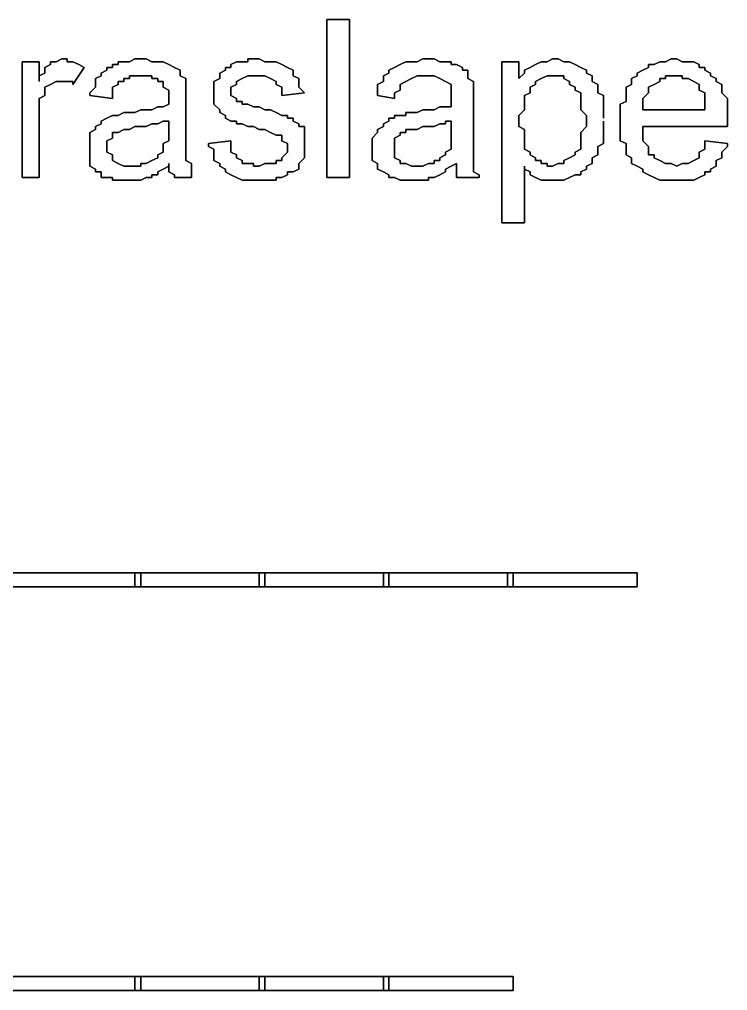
# Model space of a CAD drawing. Header units: metres. Extents: x 2.9 to 42.8, y 1.7 to 28.7.
# Drawn here: x 38.465 to 38.908, y 25.853 to 26.46 of the extents above; entities that cross this region are included whole.
import ezdxf

# ---------------------------------------------------------------- set-up
doc = ezdxf.new("R2010")
doc.units = ezdxf.units.M
doc.layers.add('GRIS', color=8, linetype='Continuous')

msp = doc.modelspace()

# ---------------------------------------------------------------- linework, layer by layer
at = {"layer": 'GRIS', "lineweight": -3}
for points in [[(38.6715, 26.4601), (38.6574, 26.4601), (38.6715, 26.4601)], [(38.6574, 26.4601), (38.6574, 26.3613), (38.6574, 26.4601)], [(38.6715, 26.3613), (38.6715, 26.4601), (38.6715, 26.3613)], [(38.4775, 26.4336), (38.4669, 26.4336), (38.4775, 26.4336)], [(38.4669, 26.4336), (38.4669, 26.3613), (38.4669, 26.4336)], [(38.4775, 26.4213), (38.4775, 26.4336), (38.4775, 26.4213)], [(38.4881, 26.4336), (38.4845, 26.4336), (38.4881, 26.4336)], [(38.4845, 26.4336), (38.4845, 26.4319), (38.4845, 26.4336)], [(38.4916, 26.4354), (38.4881, 26.4336), (38.4916, 26.4354)], [(38.4951, 26.4354), (38.4916, 26.4354), (38.4951, 26.4354)], [(38.4951, 26.4336), (38.4951, 26.4354), (38.4951, 26.4336)], [(38.4986, 26.4336), (38.4951, 26.4336), (38.4986, 26.4336)], [(38.5022, 26.4319), (38.4986, 26.4336), (38.5022, 26.4319)], [(38.5304, 26.4336), (38.5269, 26.4336), (38.5304, 26.4336)], [(38.5269, 26.4336), (38.5269, 26.4319), (38.5269, 26.4336)], [(38.5339, 26.4336), (38.5304, 26.4336), (38.5339, 26.4336)], [(38.5374, 26.4354), (38.5339, 26.4336), (38.5374, 26.4354)], [(38.541, 26.4354), (38.5374, 26.4354), (38.541, 26.4354)], [(38.5445, 26.4354), (38.541, 26.4354), (38.5445, 26.4354)], [(38.548, 26.4336), (38.5445, 26.4354), (38.548, 26.4336)], [(38.5516, 26.4336), (38.548, 26.4336), (38.5516, 26.4336)], [(38.5551, 26.4336), (38.5516, 26.4336), (38.5551, 26.4336)], [(38.5586, 26.4319), (38.5551, 26.4336), (38.5586, 26.4319)], [(38.6009, 26.4336), (38.5974, 26.4319), (38.6009, 26.4336)], [(38.6045, 26.4336), (38.6009, 26.4336), (38.6045, 26.4336)], [(38.608, 26.4336), (38.6045, 26.4336), (38.608, 26.4336)], [(38.6115, 26.4354), (38.608, 26.4354), (38.6115, 26.4354)], [(38.608, 26.4354), (38.608, 26.4336), (38.608, 26.4354)], [(38.6151, 26.4354), (38.6115, 26.4354), (38.6151, 26.4354)], [(38.6186, 26.4336), (38.6151, 26.4354), (38.6186, 26.4336)], [(38.6221, 26.4336), (38.6186, 26.4336), (38.6221, 26.4336)], [(38.6256, 26.4336), (38.6221, 26.4336), (38.6256, 26.4336)], [(38.6292, 26.4319), (38.6256, 26.4336), (38.6292, 26.4319)], [(38.7068, 26.4336), (38.7032, 26.4319), (38.7068, 26.4336)], [(38.7103, 26.4336), (38.7068, 26.4336), (38.7103, 26.4336)], [(38.7138, 26.4336), (38.7103, 26.4336), (38.7138, 26.4336)], [(38.7174, 26.4354), (38.7138, 26.4336), (38.7174, 26.4354)], [(38.7209, 26.4354), (38.7174, 26.4354), (38.7209, 26.4354)], [(38.7244, 26.4354), (38.7209, 26.4354), (38.7244, 26.4354)], [(38.7279, 26.4336), (38.7244, 26.4354), (38.7279, 26.4336)], [(38.7315, 26.4336), (38.7279, 26.4336), (38.7315, 26.4336)], [(38.735, 26.4336), (38.7315, 26.4336), (38.735, 26.4336)], [(38.735, 26.4319), (38.735, 26.4336), (38.735, 26.4319)], [(38.7773, 26.4336), (38.7668, 26.4336), (38.7773, 26.4336)], [(38.7668, 26.4336), (38.7668, 26.3331), (38.7668, 26.4336)], [(38.7773, 26.4231), (38.7773, 26.4336), (38.7773, 26.4231)], [(38.7914, 26.4336), (38.7879, 26.4319), (38.7914, 26.4336)], [(38.795, 26.4336), (38.7914, 26.4336), (38.795, 26.4336)], [(38.7985, 26.4354), (38.795, 26.4336), (38.7985, 26.4354)], [(38.802, 26.4354), (38.7985, 26.4354), (38.802, 26.4354)], [(38.8056, 26.4336), (38.802, 26.4354), (38.8056, 26.4336)], [(38.8091, 26.4336), (38.8056, 26.4336), (38.8091, 26.4336)], [(38.8126, 26.4319), (38.8091, 26.4336), (38.8126, 26.4319)], [(38.8655, 26.4336), (38.862, 26.4319), (38.8655, 26.4336)], [(38.8691, 26.4336), (38.8655, 26.4336), (38.8691, 26.4336)], [(38.8726, 26.4354), (38.8691, 26.4336), (38.8726, 26.4354)], [(38.8761, 26.4354), (38.8726, 26.4354), (38.8761, 26.4354)], [(38.8796, 26.4336), (38.8761, 26.4354), (38.8796, 26.4336)], [(38.8832, 26.4336), (38.8796, 26.4336), (38.8832, 26.4336)], [(38.8867, 26.4336), (38.8832, 26.4336), (38.8867, 26.4336)], [(38.8902, 26.4319), (38.8867, 26.4336), (38.8902, 26.4319)], [(38.481, 26.4266), (38.4775, 26.4248), (38.481, 26.4266)], [(38.4845, 26.4319), (38.481, 26.4301), (38.4845, 26.4319)], [(38.481, 26.4301), (38.481, 26.4283), (38.481, 26.4301)], [(38.481, 26.4283), (38.481, 26.4266), (38.481, 26.4283)], [(38.4986, 26.4195), (38.5057, 26.4301), (38.4986, 26.4195)], [(38.5057, 26.4301), (38.5022, 26.4319), (38.5057, 26.4301)], [(38.5198, 26.4283), (38.5163, 26.4266), (38.5198, 26.4283)], [(38.5163, 26.4266), (38.5163, 26.4248), (38.5163, 26.4266)], [(38.5233, 26.4301), (38.5198, 26.4301), (38.5233, 26.4301)], [(38.5198, 26.4301), (38.5198, 26.4283), (38.5198, 26.4301)], [(38.5269, 26.4319), (38.5233, 26.4319), (38.5269, 26.4319)], [(38.5233, 26.4319), (38.5233, 26.4301), (38.5233, 26.4319)], [(38.5621, 26.4301), (38.5586, 26.4319), (38.5621, 26.4301)], [(38.5657, 26.4283), (38.5621, 26.4301), (38.5657, 26.4283)], [(38.5657, 26.4266), (38.5657, 26.4283), (38.5657, 26.4266)], [(38.5657, 26.4248), (38.5657, 26.4266), (38.5657, 26.4248)], [(38.5939, 26.4283), (38.5904, 26.4266), (38.5939, 26.4283)], [(38.5904, 26.4266), (38.5904, 26.4248), (38.5904, 26.4266)], [(38.5974, 26.4301), (38.5939, 26.4301), (38.5974, 26.4301)], [(38.5939, 26.4301), (38.5939, 26.4283), (38.5939, 26.4301)], [(38.5974, 26.4319), (38.5974, 26.4301), (38.5974, 26.4319)], [(38.6327, 26.4301), (38.6292, 26.4319), (38.6327, 26.4301)], [(38.6362, 26.4283), (38.6327, 26.4301), (38.6362, 26.4283)], [(38.6362, 26.4266), (38.6362, 26.4283), (38.6362, 26.4266)], [(38.6362, 26.4248), (38.6362, 26.4266), (38.6362, 26.4248)], [(38.6962, 26.4266), (38.6927, 26.4248), (38.6962, 26.4266)], [(38.6997, 26.4301), (38.6962, 26.4283), (38.6997, 26.4301)], [(38.6962, 26.4283), (38.6962, 26.4266), (38.6962, 26.4283)], [(38.7032, 26.4319), (38.6997, 26.4301), (38.7032, 26.4319)], [(38.7385, 26.4319), (38.735, 26.4319), (38.7385, 26.4319)], [(38.7421, 26.4301), (38.7385, 26.4319), (38.7421, 26.4301)], [(38.7421, 26.4283), (38.7421, 26.4301), (38.7421, 26.4283)], [(38.7456, 26.4283), (38.7421, 26.4283), (38.7456, 26.4283)], [(38.7456, 26.4266), (38.7456, 26.4283), (38.7456, 26.4266)], [(38.7456, 26.4248), (38.7456, 26.4266), (38.7456, 26.4248)], [(38.7809, 26.4266), (38.7773, 26.4231), (38.7809, 26.4266)], [(38.7844, 26.4301), (38.7809, 26.4283), (38.7844, 26.4301)], [(38.7809, 26.4283), (38.7809, 26.4266), (38.7809, 26.4283)], [(38.7879, 26.4319), (38.7844, 26.4301), (38.7879, 26.4319)], [(38.8161, 26.4301), (38.8126, 26.4319), (38.8161, 26.4301)], [(38.8197, 26.4283), (38.8161, 26.4301), (38.8197, 26.4283)], [(38.8197, 26.4266), (38.8197, 26.4283), (38.8197, 26.4266)], [(38.8232, 26.4248), (38.8197, 26.4266), (38.8232, 26.4248)], [(38.8549, 26.4283), (38.8514, 26.4266), (38.8549, 26.4283)], [(38.8514, 26.4266), (38.8514, 26.4248), (38.8514, 26.4266)], [(38.8585, 26.4301), (38.8549, 26.4283), (38.8585, 26.4301)], [(38.862, 26.4319), (38.8585, 26.4319), (38.862, 26.4319)], [(38.8585, 26.4319), (38.8585, 26.4301), (38.8585, 26.4319)], [(38.8902, 26.4301), (38.8902, 26.4319), (38.8902, 26.4301)], [(38.8937, 26.4301), (38.8902, 26.4301), (38.8937, 26.4301)], [(38.8937, 26.4283), (38.8937, 26.4301), (38.8937, 26.4283)], [(38.8973, 26.4266), (38.8937, 26.4283), (38.8973, 26.4266)], [(38.8973, 26.4248), (38.8973, 26.4266), (38.8973, 26.4248)], [(38.4775, 26.4248), (38.4775, 26.4213), (38.4775, 26.4248)], [(38.4845, 26.4195), (38.4881, 26.4213), (38.4845, 26.4195)], [(38.4881, 26.4213), (38.4916, 26.4213), (38.4881, 26.4213)], [(38.4916, 26.4213), (38.4951, 26.4213), (38.4916, 26.4213)], [(38.4951, 26.4213), (38.4986, 26.4213), (38.4951, 26.4213)], [(38.4986, 26.4213), (38.4986, 26.4195), (38.4986, 26.4213)], [(38.5163, 26.4248), (38.5128, 26.4231), (38.5163, 26.4248)], [(38.5128, 26.4231), (38.5128, 26.4213), (38.5128, 26.4231)], [(38.5128, 26.4213), (38.5128, 26.4195), (38.5128, 26.4213)], [(38.5269, 26.4195), (38.5269, 26.4213), (38.5269, 26.4195)], [(38.5269, 26.4213), (38.5304, 26.4213), (38.5269, 26.4213)], [(38.5304, 26.4213), (38.5304, 26.4231), (38.5304, 26.4213)], [(38.5304, 26.4231), (38.5339, 26.4231), (38.5304, 26.4231)], [(38.5339, 26.4231), (38.5339, 26.4248), (38.5339, 26.4231)], [(38.5339, 26.4248), (38.5374, 26.4248), (38.5339, 26.4248)], [(38.5374, 26.4248), (38.541, 26.4248), (38.5374, 26.4248)], [(38.541, 26.4248), (38.5445, 26.4248), (38.541, 26.4248)], [(38.5445, 26.4248), (38.548, 26.4248), (38.5445, 26.4248)], [(38.548, 26.4248), (38.548, 26.4231), (38.548, 26.4248)], [(38.548, 26.4231), (38.5516, 26.4231), (38.548, 26.4231)], [(38.5516, 26.4231), (38.5516, 26.4213), (38.5516, 26.4231)], [(38.5516, 26.4213), (38.5551, 26.4213), (38.5516, 26.4213)], [(38.5551, 26.4213), (38.5551, 26.4195), (38.5551, 26.4213)], [(38.5692, 26.4231), (38.5657, 26.4248), (38.5692, 26.4231)], [(38.5692, 26.4213), (38.5692, 26.4231), (38.5692, 26.4213)], [(38.5692, 26.4195), (38.5692, 26.4213), (38.5692, 26.4195)], [(38.5904, 26.4231), (38.5868, 26.4213), (38.5904, 26.4231)], [(38.5868, 26.4213), (38.5868, 26.4195), (38.5868, 26.4213)], [(38.5904, 26.4248), (38.5904, 26.4231), (38.5904, 26.4248)], [(38.6009, 26.4213), (38.6045, 26.4231), (38.6009, 26.4213)], [(38.6009, 26.4195), (38.6009, 26.4213), (38.6009, 26.4195)], [(38.6045, 26.4231), (38.608, 26.4248), (38.6045, 26.4231)], [(38.608, 26.4248), (38.6115, 26.4248), (38.608, 26.4248)], [(38.6115, 26.4248), (38.6151, 26.4248), (38.6115, 26.4248)], [(38.6151, 26.4248), (38.6186, 26.4248), (38.6151, 26.4248)], [(38.6186, 26.4248), (38.6221, 26.4231), (38.6186, 26.4248)], [(38.6221, 26.4231), (38.6256, 26.4213), (38.6221, 26.4231)], [(38.6256, 26.4213), (38.6256, 26.4195), (38.6256, 26.4213)], [(38.6398, 26.4231), (38.6362, 26.4248), (38.6398, 26.4231)], [(38.6398, 26.4213), (38.6398, 26.4231), (38.6398, 26.4213)], [(38.6398, 26.4195), (38.6398, 26.4213), (38.6398, 26.4195)], [(38.6927, 26.4213), (38.6891, 26.4195), (38.6927, 26.4213)], [(38.6927, 26.4248), (38.6927, 26.4231), (38.6927, 26.4248)], [(38.6927, 26.4231), (38.6927, 26.4213), (38.6927, 26.4231)], [(38.7032, 26.4195), (38.7068, 26.4213), (38.7032, 26.4195)], [(38.7068, 26.4213), (38.7103, 26.4231), (38.7068, 26.4213)], [(38.7103, 26.4231), (38.7138, 26.4248), (38.7103, 26.4231)], [(38.7138, 26.4248), (38.7174, 26.4248), (38.7138, 26.4248)], [(38.7174, 26.4248), (38.7209, 26.4248), (38.7174, 26.4248)], [(38.7209, 26.4248), (38.7244, 26.4248), (38.7209, 26.4248)], [(38.7244, 26.4248), (38.7279, 26.4231), (38.7244, 26.4248)], [(38.7279, 26.4231), (38.7315, 26.4213), (38.7279, 26.4231)], [(38.7315, 26.4213), (38.735, 26.4195), (38.7315, 26.4213)], [(38.7456, 26.4231), (38.7456, 26.4248), (38.7456, 26.4231)], [(38.7491, 26.4213), (38.7456, 26.4231), (38.7491, 26.4213)], [(38.7491, 26.4195), (38.7491, 26.4213), (38.7491, 26.4195)], [(38.7879, 26.4213), (38.7914, 26.4231), (38.7879, 26.4213)], [(38.7879, 26.4195), (38.7879, 26.4213), (38.7879, 26.4195)], [(38.7914, 26.4231), (38.795, 26.4248), (38.7914, 26.4231)], [(38.795, 26.4248), (38.7985, 26.4248), (38.795, 26.4248)], [(38.7985, 26.4248), (38.802, 26.4248), (38.7985, 26.4248)], [(38.802, 26.4248), (38.8056, 26.4248), (38.802, 26.4248)], [(38.8056, 26.4248), (38.8056, 26.4231), (38.8056, 26.4248)], [(38.8056, 26.4231), (38.8091, 26.4213), (38.8056, 26.4231)], [(38.8091, 26.4213), (38.8091, 26.4195), (38.8091, 26.4213)], [(38.8232, 26.4231), (38.8232, 26.4248), (38.8232, 26.4231)], [(38.8232, 26.4213), (38.8232, 26.4231), (38.8232, 26.4213)], [(38.8267, 26.4195), (38.8232, 26.4213), (38.8267, 26.4195)], [(38.8514, 26.4248), (38.8479, 26.4231), (38.8514, 26.4248)], [(38.8479, 26.4231), (38.8479, 26.4213), (38.8479, 26.4231)], [(38.8479, 26.4213), (38.8479, 26.4195), (38.8479, 26.4213)], [(38.862, 26.4195), (38.8655, 26.4213), (38.862, 26.4195)], [(38.8655, 26.4213), (38.8655, 26.4231), (38.8655, 26.4213)], [(38.8655, 26.4231), (38.8691, 26.4231), (38.8655, 26.4231)], [(38.8691, 26.4231), (38.8691, 26.4248), (38.8691, 26.4231)], [(38.8691, 26.4248), (38.8726, 26.4248), (38.8691, 26.4248)], [(38.8726, 26.4248), (38.8761, 26.4248), (38.8726, 26.4248)], [(38.8761, 26.4248), (38.8796, 26.4248), (38.8761, 26.4248)], [(38.8796, 26.4248), (38.8796, 26.4231), (38.8796, 26.4248)], [(38.8796, 26.4231), (38.8832, 26.4231), (38.8796, 26.4231)], [(38.8832, 26.4231), (38.8867, 26.4213), (38.8832, 26.4231)], [(38.8867, 26.4213), (38.8902, 26.4195), (38.8867, 26.4213)], [(38.9008, 26.4231), (38.8973, 26.4248), (38.9008, 26.4231)], [(38.9008, 26.4213), (38.9008, 26.4231), (38.9008, 26.4213)], [(38.9043, 26.4195), (38.9008, 26.4213), (38.9043, 26.4195)], [(38.481, 26.4178), (38.4845, 26.4195), (38.481, 26.4178)], [(38.481, 26.416), (38.481, 26.4178), (38.481, 26.416)], [(38.481, 26.4142), (38.481, 26.416), (38.481, 26.4142)], [(38.481, 26.4125), (38.481, 26.4142), (38.481, 26.4125)], [(38.5128, 26.4178), (38.5092, 26.4142), (38.5128, 26.4178)], [(38.5092, 26.4142), (38.5092, 26.4125), (38.5092, 26.4142)], [(38.5128, 26.4195), (38.5128, 26.4178), (38.5128, 26.4195)], [(38.5233, 26.4178), (38.5269, 26.4195), (38.5233, 26.4178)], [(38.5233, 26.416), (38.5233, 26.4178), (38.5233, 26.416)], [(38.5233, 26.4142), (38.5233, 26.416), (38.5233, 26.4142)], [(38.5233, 26.4125), (38.5233, 26.4142), (38.5233, 26.4125)], [(38.5551, 26.4195), (38.5551, 26.4178), (38.5551, 26.4195)], [(38.5551, 26.4178), (38.5586, 26.416), (38.5551, 26.4178)], [(38.5586, 26.416), (38.5586, 26.4125), (38.5586, 26.416)], [(38.5692, 26.4178), (38.5692, 26.4195), (38.5692, 26.4178)], [(38.5692, 26.416), (38.5692, 26.4178), (38.5692, 26.416)], [(38.5692, 26.4125), (38.5692, 26.416), (38.5692, 26.4125)], [(38.5868, 26.4195), (38.5868, 26.416), (38.5868, 26.4195)], [(38.5868, 26.416), (38.5868, 26.4142), (38.5868, 26.416)], [(38.5868, 26.4142), (38.5868, 26.4125), (38.5868, 26.4142)], [(38.5974, 26.4178), (38.6009, 26.4195), (38.5974, 26.4178)], [(38.5974, 26.416), (38.5974, 26.4178), (38.5974, 26.416)], [(38.5974, 26.4125), (38.5974, 26.416), (38.5974, 26.4125)], [(38.6256, 26.4195), (38.6292, 26.4178), (38.6256, 26.4195)], [(38.6292, 26.4178), (38.6292, 26.416), (38.6292, 26.4178)], [(38.6292, 26.416), (38.6292, 26.4125), (38.6292, 26.416)], [(38.6292, 26.4125), (38.6433, 26.4142), (38.6292, 26.4125)], [(38.6398, 26.4178), (38.6398, 26.4195), (38.6398, 26.4178)], [(38.6433, 26.4142), (38.6398, 26.4178), (38.6433, 26.4142)], [(38.6891, 26.4195), (38.6891, 26.4178), (38.6891, 26.4195)], [(38.6891, 26.4178), (38.6891, 26.4142), (38.6891, 26.4178)], [(38.6891, 26.4142), (38.6891, 26.4125), (38.6891, 26.4142)], [(38.6997, 26.4142), (38.7032, 26.416), (38.6997, 26.4142)], [(38.6997, 26.4125), (38.6997, 26.4142), (38.6997, 26.4125)], [(38.7032, 26.4178), (38.7032, 26.4195), (38.7032, 26.4178)], [(38.7032, 26.416), (38.7032, 26.4178), (38.7032, 26.416)], [(38.735, 26.4195), (38.735, 26.4178), (38.735, 26.4195)], [(38.735, 26.4178), (38.735, 26.416), (38.735, 26.4178)], [(38.735, 26.416), (38.735, 26.4125), (38.735, 26.416)], [(38.7491, 26.4178), (38.7491, 26.4195), (38.7491, 26.4178)], [(38.7491, 26.416), (38.7491, 26.4178), (38.7491, 26.416)], [(38.7491, 26.4125), (38.7491, 26.416), (38.7491, 26.4125)], [(38.7809, 26.4125), (38.7844, 26.4142), (38.7809, 26.4125)], [(38.7844, 26.4178), (38.7879, 26.4195), (38.7844, 26.4178)], [(38.7844, 26.416), (38.7844, 26.4178), (38.7844, 26.416)], [(38.7844, 26.4142), (38.7844, 26.416), (38.7844, 26.4142)], [(38.8091, 26.4195), (38.8126, 26.4178), (38.8091, 26.4195)], [(38.8126, 26.4178), (38.8126, 26.416), (38.8126, 26.4178)], [(38.8126, 26.416), (38.8161, 26.4142), (38.8126, 26.416)], [(38.8161, 26.4142), (38.8161, 26.4125), (38.8161, 26.4142)], [(38.8267, 26.4178), (38.8267, 26.4195), (38.8267, 26.4178)], [(38.8267, 26.416), (38.8267, 26.4178), (38.8267, 26.416)], [(38.8267, 26.4142), (38.8267, 26.416), (38.8267, 26.4142)], [(38.8303, 26.4125), (38.8267, 26.4142), (38.8303, 26.4125)], [(38.8479, 26.4195), (38.8444, 26.4178), (38.8479, 26.4195)], [(38.8444, 26.4178), (38.8444, 26.416), (38.8444, 26.4178)], [(38.8444, 26.416), (38.8444, 26.4142), (38.8444, 26.416)], [(38.8444, 26.4142), (38.8444, 26.4107), (38.8444, 26.4142)], [(38.8549, 26.4107), (38.8585, 26.4142), (38.8549, 26.4107)], [(38.8585, 26.4178), (38.862, 26.4195), (38.8585, 26.4178)], [(38.8585, 26.416), (38.8585, 26.4178), (38.8585, 26.416)], [(38.8585, 26.4142), (38.8585, 26.416), (38.8585, 26.4142)], [(38.8902, 26.4195), (38.8902, 26.4178), (38.8902, 26.4195)], [(38.8902, 26.4178), (38.8902, 26.416), (38.8902, 26.4178)], [(38.8902, 26.416), (38.8937, 26.4142), (38.8902, 26.416)], [(38.8937, 26.4142), (38.8937, 26.4125), (38.8937, 26.4142)], [(38.9043, 26.4178), (38.9043, 26.4195), (38.9043, 26.4178)], [(38.9043, 26.416), (38.9043, 26.4178), (38.9043, 26.416)], [(38.9043, 26.4142), (38.9043, 26.416), (38.9043, 26.4142)], [(38.9079, 26.4107), (38.9043, 26.4142), (38.9079, 26.4107)], [(38.4775, 26.4107), (38.481, 26.4125), (38.4775, 26.4107)], [(38.4775, 26.4089), (38.4775, 26.4107), (38.4775, 26.4089)], [(38.4775, 26.4054), (38.4775, 26.4089), (38.4775, 26.4054)], [(38.5092, 26.4125), (38.5233, 26.4107), (38.5092, 26.4125)], [(38.5233, 26.4107), (38.5233, 26.4125), (38.5233, 26.4107)], [(38.5586, 26.4125), (38.5586, 26.4107), (38.5586, 26.4125)], [(38.5586, 26.4107), (38.5586, 26.4089), (38.5586, 26.4107)], [(38.5586, 26.4089), (38.5586, 26.4072), (38.5586, 26.4089)], [(38.5692, 26.4089), (38.5692, 26.4125), (38.5692, 26.4089)], [(38.5692, 26.4072), (38.5692, 26.4089), (38.5692, 26.4072)], [(38.5868, 26.4125), (38.5868, 26.4107), (38.5868, 26.4125)], [(38.5868, 26.4107), (38.5868, 26.4089), (38.5868, 26.4107)], [(38.5868, 26.4089), (38.5868, 26.4072), (38.5868, 26.4089)], [(38.6009, 26.4107), (38.5974, 26.4125), (38.6009, 26.4107)], [(38.6009, 26.4089), (38.6009, 26.4107), (38.6009, 26.4089)], [(38.6045, 26.4089), (38.6009, 26.4089), (38.6045, 26.4089)], [(38.6045, 26.4072), (38.6045, 26.4089), (38.6045, 26.4072)], [(38.6891, 26.4125), (38.6997, 26.4107), (38.6891, 26.4125)], [(38.6997, 26.4107), (38.6997, 26.4125), (38.6997, 26.4107)], [(38.735, 26.4125), (38.735, 26.4107), (38.735, 26.4125)], [(38.735, 26.4107), (38.735, 26.4089), (38.735, 26.4107)], [(38.735, 26.4089), (38.735, 26.4072), (38.735, 26.4089)], [(38.7491, 26.4089), (38.7491, 26.4125), (38.7491, 26.4089)], [(38.7491, 26.4072), (38.7491, 26.4089), (38.7491, 26.4072)], [(38.7809, 26.4107), (38.7809, 26.4125), (38.7809, 26.4107)], [(38.7809, 26.4089), (38.7809, 26.4107), (38.7809, 26.4089)], [(38.7809, 26.4054), (38.7809, 26.4089), (38.7809, 26.4054)], [(38.8161, 26.4125), (38.8161, 26.4107), (38.8161, 26.4125)], [(38.8161, 26.4107), (38.8161, 26.4089), (38.8161, 26.4107)], [(38.8161, 26.4089), (38.8161, 26.4054), (38.8161, 26.4089)], [(38.8303, 26.4107), (38.8303, 26.4125), (38.8303, 26.4107)], [(38.8303, 26.4072), (38.8303, 26.4107), (38.8303, 26.4072)], [(38.8444, 26.4089), (38.8408, 26.4072), (38.8444, 26.4089)], [(38.8444, 26.4107), (38.8444, 26.4089), (38.8444, 26.4107)], [(38.8549, 26.4089), (38.8549, 26.4107), (38.8549, 26.4089)], [(38.8549, 26.4072), (38.8549, 26.4089), (38.8549, 26.4072)], [(38.8937, 26.4125), (38.8937, 26.4089), (38.8937, 26.4125)], [(38.8937, 26.4089), (38.8937, 26.4072), (38.8937, 26.4089)], [(38.9079, 26.4089), (38.9079, 26.4107), (38.9079, 26.4089)], [(38.9079, 26.4072), (38.9079, 26.4089), (38.9079, 26.4072)], [(38.4775, 26.4037), (38.4775, 26.4054), (38.4775, 26.4037)], [(38.4775, 26.4019), (38.4775, 26.4037), (38.4775, 26.4019)], [(38.4775, 26.3984), (38.4775, 26.4019), (38.4775, 26.3984)], [(38.5304, 26.4019), (38.5269, 26.4001), (38.5304, 26.4019)], [(38.5339, 26.4019), (38.5304, 26.4019), (38.5339, 26.4019)], [(38.5374, 26.4019), (38.5339, 26.4019), (38.5374, 26.4019)], [(38.541, 26.4037), (38.5374, 26.4019), (38.541, 26.4037)], [(38.5445, 26.4037), (38.541, 26.4037), (38.5445, 26.4037)], [(38.548, 26.4037), (38.5445, 26.4037), (38.548, 26.4037)], [(38.5516, 26.4054), (38.548, 26.4037), (38.5516, 26.4054)], [(38.5551, 26.4054), (38.5516, 26.4054), (38.5551, 26.4054)], [(38.5586, 26.4072), (38.5551, 26.4054), (38.5586, 26.4072)], [(38.5692, 26.3913), (38.5692, 26.4072), (38.5692, 26.3913)], [(38.5868, 26.4072), (38.5904, 26.4037), (38.5868, 26.4072)], [(38.5904, 26.4037), (38.5904, 26.4019), (38.5904, 26.4037)], [(38.5904, 26.4019), (38.5939, 26.4001), (38.5904, 26.4019)], [(38.608, 26.4072), (38.6045, 26.4072), (38.608, 26.4072)], [(38.6115, 26.4054), (38.608, 26.4072), (38.6115, 26.4054)], [(38.6151, 26.4054), (38.6115, 26.4054), (38.6151, 26.4054)], [(38.6186, 26.4037), (38.6151, 26.4054), (38.6186, 26.4037)], [(38.6221, 26.4037), (38.6186, 26.4037), (38.6221, 26.4037)], [(38.6256, 26.4019), (38.6221, 26.4037), (38.6256, 26.4019)], [(38.6292, 26.4001), (38.6256, 26.4019), (38.6292, 26.4001)], [(38.7103, 26.4019), (38.7068, 26.4019), (38.7103, 26.4019)], [(38.7068, 26.4019), (38.7068, 26.4001), (38.7068, 26.4019)], [(38.7138, 26.4019), (38.7103, 26.4019), (38.7138, 26.4019)], [(38.7174, 26.4037), (38.7138, 26.4019), (38.7174, 26.4037)], [(38.7209, 26.4037), (38.7174, 26.4037), (38.7209, 26.4037)], [(38.7244, 26.4037), (38.7209, 26.4037), (38.7244, 26.4037)], [(38.7279, 26.4054), (38.7244, 26.4037), (38.7279, 26.4054)], [(38.7315, 26.4054), (38.7279, 26.4054), (38.7315, 26.4054)], [(38.735, 26.4054), (38.7315, 26.4054), (38.735, 26.4054)], [(38.735, 26.4072), (38.735, 26.4054), (38.735, 26.4072)], [(38.7491, 26.3913), (38.7491, 26.4072), (38.7491, 26.3913)], [(38.7773, 26.4001), (38.7809, 26.4037), (38.7773, 26.4001)], [(38.7809, 26.4037), (38.7809, 26.4054), (38.7809, 26.4037)], [(38.8161, 26.4054), (38.8161, 26.4037), (38.8161, 26.4054)], [(38.8161, 26.4037), (38.8197, 26.4001), (38.8161, 26.4037)], [(38.8303, 26.4054), (38.8303, 26.4072), (38.8303, 26.4054)], [(38.8303, 26.4019), (38.8303, 26.4054), (38.8303, 26.4019)], [(38.8303, 26.4001), (38.8303, 26.4019), (38.8303, 26.4001)], [(38.8408, 26.4072), (38.8408, 26.4037), (38.8408, 26.4072)], [(38.8408, 26.4037), (38.8408, 26.4019), (38.8408, 26.4037)], [(38.8408, 26.4019), (38.8408, 26.3984), (38.8408, 26.4019)], [(38.8549, 26.4037), (38.8549, 26.4072), (38.8549, 26.4037)], [(38.8937, 26.4037), (38.8549, 26.4037), (38.8937, 26.4037)], [(38.8937, 26.4072), (38.8937, 26.4037), (38.8937, 26.4072)], [(38.9079, 26.4037), (38.9079, 26.4072), (38.9079, 26.4037)], [(38.9079, 26.4019), (38.9079, 26.4037), (38.9079, 26.4019)], [(38.9079, 26.3984), (38.9079, 26.4019), (38.9079, 26.3984)], [(38.4775, 26.3613), (38.4775, 26.3984), (38.4775, 26.3613)], [(38.5198, 26.3984), (38.5163, 26.3966), (38.5198, 26.3984)], [(38.5163, 26.3966), (38.5163, 26.3948), (38.5163, 26.3966)], [(38.5233, 26.4001), (38.5198, 26.3984), (38.5233, 26.4001)], [(38.5269, 26.4001), (38.5233, 26.4001), (38.5269, 26.4001)], [(38.5516, 26.3948), (38.5551, 26.3966), (38.5516, 26.3948)], [(38.5551, 26.3966), (38.5586, 26.3966), (38.5551, 26.3966)], [(38.5586, 26.3966), (38.5586, 26.3931), (38.5586, 26.3966)], [(38.5939, 26.4001), (38.5939, 26.3984), (38.5939, 26.4001)], [(38.5939, 26.3984), (38.5974, 26.3966), (38.5939, 26.3984)], [(38.5974, 26.3966), (38.6009, 26.3966), (38.5974, 26.3966)], [(38.6009, 26.3966), (38.6009, 26.3948), (38.6009, 26.3966)], [(38.6327, 26.4001), (38.6292, 26.4001), (38.6327, 26.4001)], [(38.6327, 26.3984), (38.6327, 26.4001), (38.6327, 26.3984)], [(38.6362, 26.3984), (38.6327, 26.3984), (38.6362, 26.3984)], [(38.6362, 26.3966), (38.6362, 26.3984), (38.6362, 26.3966)], [(38.6398, 26.3948), (38.6362, 26.3966), (38.6398, 26.3948)], [(38.6962, 26.3966), (38.6927, 26.3948), (38.6962, 26.3966)], [(38.6997, 26.3984), (38.6962, 26.3984), (38.6997, 26.3984)], [(38.6962, 26.3984), (38.6962, 26.3966), (38.6962, 26.3984)], [(38.7032, 26.4001), (38.6997, 26.4001), (38.7032, 26.4001)], [(38.6997, 26.4001), (38.6997, 26.3984), (38.6997, 26.4001)], [(38.7068, 26.4001), (38.7032, 26.4001), (38.7068, 26.4001)], [(38.7315, 26.3948), (38.7315, 26.3966), (38.7315, 26.3948)], [(38.7315, 26.3966), (38.735, 26.3966), (38.7315, 26.3966)], [(38.735, 26.3966), (38.735, 26.3931), (38.735, 26.3966)], [(38.7773, 26.3984), (38.7773, 26.4001), (38.7773, 26.3984)], [(38.7773, 26.3966), (38.7773, 26.3984), (38.7773, 26.3966)], [(38.7773, 26.3931), (38.7773, 26.3966), (38.7773, 26.3931)], [(38.8197, 26.4001), (38.8197, 26.3984), (38.8197, 26.4001)], [(38.8197, 26.3984), (38.8197, 26.3966), (38.8197, 26.3984)], [(38.8197, 26.3966), (38.8197, 26.3931), (38.8197, 26.3966)], [(38.8303, 26.3984), (38.8303, 26.4001), (38.8303, 26.3984)], [(38.8303, 26.3948), (38.8303, 26.3966), (38.8303, 26.3948)], [(38.8408, 26.3984), (38.8408, 26.3966), (38.8408, 26.3984)], [(38.8408, 26.3966), (38.8408, 26.3948), (38.8408, 26.3966)], [(38.9079, 26.3966), (38.9079, 26.3984), (38.9079, 26.3966)], [(38.9079, 26.3948), (38.9079, 26.3966), (38.9079, 26.3948)], [(38.5128, 26.3913), (38.5092, 26.3895), (38.5128, 26.3913)], [(38.5163, 26.3948), (38.5128, 26.3931), (38.5163, 26.3948)], [(38.5128, 26.3931), (38.5128, 26.3913), (38.5128, 26.3931)], [(38.5269, 26.3895), (38.5304, 26.3913), (38.5269, 26.3895)], [(38.5304, 26.3913), (38.5339, 26.3913), (38.5304, 26.3913)], [(38.5339, 26.3913), (38.5374, 26.3931), (38.5339, 26.3913)], [(38.5374, 26.3931), (38.541, 26.3931), (38.5374, 26.3931)], [(38.541, 26.3931), (38.5445, 26.3931), (38.541, 26.3931)], [(38.5445, 26.3931), (38.548, 26.3948), (38.5445, 26.3931)], [(38.548, 26.3948), (38.5516, 26.3948), (38.548, 26.3948)], [(38.5586, 26.3931), (38.5586, 26.3913), (38.5586, 26.3931)], [(38.5586, 26.3913), (38.5586, 26.3895), (38.5586, 26.3913)], [(38.5692, 26.3878), (38.5692, 26.3913), (38.5692, 26.3878)], [(38.6009, 26.3948), (38.6045, 26.3948), (38.6009, 26.3948)], [(38.6045, 26.3948), (38.608, 26.3931), (38.6045, 26.3948)], [(38.608, 26.3931), (38.6115, 26.3931), (38.608, 26.3931)], [(38.6115, 26.3931), (38.6151, 26.3913), (38.6115, 26.3931)], [(38.6151, 26.3913), (38.6186, 26.3913), (38.6151, 26.3913)], [(38.6186, 26.3913), (38.6221, 26.3895), (38.6186, 26.3913)], [(38.6398, 26.3931), (38.6398, 26.3948), (38.6398, 26.3931)], [(38.6433, 26.3931), (38.6398, 26.3931), (38.6433, 26.3931)], [(38.6433, 26.3913), (38.6433, 26.3931), (38.6433, 26.3913)], [(38.6433, 26.3878), (38.6433, 26.3913), (38.6433, 26.3878)], [(38.6927, 26.3931), (38.6891, 26.3913), (38.6927, 26.3931)], [(38.6891, 26.3913), (38.6891, 26.3895), (38.6891, 26.3913)], [(38.6927, 26.3948), (38.6927, 26.3931), (38.6927, 26.3948)], [(38.7068, 26.3895), (38.7068, 26.3913), (38.7068, 26.3895)], [(38.7068, 26.3913), (38.7103, 26.3913), (38.7068, 26.3913)], [(38.7103, 26.3913), (38.7138, 26.3913), (38.7103, 26.3913)], [(38.7138, 26.3913), (38.7174, 26.3931), (38.7138, 26.3913)], [(38.7174, 26.3931), (38.7209, 26.3931), (38.7174, 26.3931)], [(38.7209, 26.3931), (38.7244, 26.3931), (38.7209, 26.3931)], [(38.7244, 26.3931), (38.7279, 26.3948), (38.7244, 26.3931)], [(38.7279, 26.3948), (38.7315, 26.3948), (38.7279, 26.3948)], [(38.735, 26.3931), (38.735, 26.3913), (38.735, 26.3931)], [(38.735, 26.3913), (38.735, 26.3895), (38.735, 26.3913)], [(38.7491, 26.3878), (38.7491, 26.3913), (38.7491, 26.3878)], [(38.7809, 26.3913), (38.7773, 26.3931), (38.7809, 26.3913)], [(38.7809, 26.3878), (38.7809, 26.3913), (38.7809, 26.3878)], [(38.8197, 26.3931), (38.8161, 26.3895), (38.8197, 26.3931)], [(38.8303, 26.3931), (38.8303, 26.3948), (38.8303, 26.3931)], [(38.8303, 26.3895), (38.8303, 26.3931), (38.8303, 26.3895)], [(38.8408, 26.3948), (38.8408, 26.3913), (38.8408, 26.3948)], [(38.8408, 26.3913), (38.8408, 26.3895), (38.8408, 26.3913)], [(38.8549, 26.3913), (38.8549, 26.3931), (38.8549, 26.3913)], [(38.8549, 26.3931), (38.9079, 26.3931), (38.8549, 26.3931)], [(38.8549, 26.3878), (38.8549, 26.3913), (38.8549, 26.3878)], [(38.9079, 26.3931), (38.9079, 26.3948), (38.9079, 26.3931)], [(38.5092, 26.3895), (38.5092, 26.386), (38.5092, 26.3895)], [(38.5092, 26.386), (38.5092, 26.3843), (38.5092, 26.386)], [(38.5092, 26.3843), (38.5092, 26.3825), (38.5092, 26.3843)], [(38.5198, 26.3843), (38.5233, 26.386), (38.5198, 26.3843)], [(38.5198, 26.3807), (38.5198, 26.3843), (38.5198, 26.3807)], [(38.5233, 26.3878), (38.5233, 26.3895), (38.5233, 26.3878)], [(38.5233, 26.3895), (38.5269, 26.3895), (38.5233, 26.3895)], [(38.5233, 26.386), (38.5233, 26.3878), (38.5233, 26.386)], [(38.5586, 26.3843), (38.5551, 26.3825), (38.5586, 26.3843)], [(38.5586, 26.3895), (38.5586, 26.386), (38.5586, 26.3895)], [(38.5586, 26.386), (38.5586, 26.3843), (38.5586, 26.386)], [(38.5692, 26.3843), (38.5692, 26.3878), (38.5692, 26.3843)], [(38.5692, 26.3807), (38.5692, 26.3843), (38.5692, 26.3807)], [(38.5974, 26.3843), (38.5833, 26.3825), (38.5974, 26.3843)], [(38.5974, 26.3825), (38.5974, 26.3843), (38.5974, 26.3825)], [(38.6221, 26.3895), (38.6256, 26.3878), (38.6221, 26.3895)], [(38.6256, 26.3878), (38.6292, 26.3878), (38.6256, 26.3878)], [(38.6292, 26.3878), (38.6292, 26.386), (38.6292, 26.3878)], [(38.6292, 26.386), (38.6292, 26.3843), (38.6292, 26.386)], [(38.6292, 26.3843), (38.6327, 26.3825), (38.6292, 26.3843)], [(38.6433, 26.386), (38.6433, 26.3878), (38.6433, 26.386)], [(38.6433, 26.3843), (38.6433, 26.386), (38.6433, 26.3843)], [(38.6433, 26.3825), (38.6433, 26.3843), (38.6433, 26.3825)], [(38.6891, 26.3895), (38.6856, 26.386), (38.6891, 26.3895)], [(38.6856, 26.386), (38.6856, 26.3843), (38.6856, 26.386)], [(38.6856, 26.3843), (38.6856, 26.3825), (38.6856, 26.3843)], [(38.6997, 26.386), (38.7032, 26.3878), (38.6997, 26.386)], [(38.6997, 26.3843), (38.6997, 26.386), (38.6997, 26.3843)], [(38.6997, 26.3807), (38.6997, 26.3843), (38.6997, 26.3807)], [(38.7032, 26.3878), (38.7032, 26.3895), (38.7032, 26.3878)], [(38.7032, 26.3895), (38.7068, 26.3895), (38.7032, 26.3895)], [(38.735, 26.3895), (38.735, 26.386), (38.735, 26.3895)], [(38.735, 26.386), (38.735, 26.3843), (38.735, 26.386)], [(38.735, 26.3843), (38.735, 26.3825), (38.735, 26.3843)], [(38.7491, 26.3843), (38.7491, 26.3878), (38.7491, 26.3843)], [(38.7491, 26.3807), (38.7491, 26.3843), (38.7491, 26.3807)], [(38.7809, 26.386), (38.7809, 26.3878), (38.7809, 26.386)], [(38.7809, 26.3843), (38.7809, 26.386), (38.7809, 26.3843)], [(38.7809, 26.3807), (38.7809, 26.3843), (38.7809, 26.3807)], [(38.8161, 26.3895), (38.8161, 26.3878), (38.8161, 26.3895)], [(38.8161, 26.3878), (38.8161, 26.386), (38.8161, 26.3878)], [(38.8161, 26.386), (38.8161, 26.3825), (38.8161, 26.386)], [(38.8303, 26.3878), (38.8303, 26.3895), (38.8303, 26.3878)], [(38.8303, 26.386), (38.8303, 26.3878), (38.8303, 26.386)], [(38.8303, 26.3825), (38.8303, 26.386), (38.8303, 26.3825)], [(38.8408, 26.3895), (38.8408, 26.3878), (38.8408, 26.3895)], [(38.8408, 26.3878), (38.8408, 26.3843), (38.8408, 26.3878)], [(38.8408, 26.3843), (38.8444, 26.3825), (38.8408, 26.3843)], [(38.8549, 26.386), (38.8549, 26.3878), (38.8549, 26.386)], [(38.8549, 26.3843), (38.8549, 26.386), (38.8549, 26.3843)], [(38.8585, 26.3807), (38.8549, 26.3843), (38.8585, 26.3807)], [(38.8937, 26.3843), (38.8937, 26.3825), (38.8937, 26.3843)], [(38.9079, 26.3825), (38.8937, 26.3843), (38.9079, 26.3825)], [(38.5092, 26.3825), (38.5092, 26.379), (38.5092, 26.3825)], [(38.5092, 26.379), (38.5092, 26.3772), (38.5092, 26.379)], [(38.5198, 26.3772), (38.5198, 26.3807), (38.5198, 26.3772)], [(38.5551, 26.3825), (38.5551, 26.3807), (38.5551, 26.3825)], [(38.5551, 26.3807), (38.5551, 26.379), (38.5551, 26.3807)], [(38.5551, 26.379), (38.5551, 26.3772), (38.5551, 26.379)], [(38.5692, 26.379), (38.5692, 26.3807), (38.5692, 26.379)], [(38.5692, 26.3754), (38.5692, 26.379), (38.5692, 26.3754)], [(38.5833, 26.3825), (38.5833, 26.3807), (38.5833, 26.3825)], [(38.5833, 26.3807), (38.5868, 26.379), (38.5833, 26.3807)], [(38.5868, 26.379), (38.5868, 26.3754), (38.5868, 26.379)], [(38.5974, 26.379), (38.5974, 26.3825), (38.5974, 26.379)], [(38.5974, 26.3772), (38.5974, 26.379), (38.5974, 26.3772)], [(38.6327, 26.3825), (38.6327, 26.3807), (38.6327, 26.3825)], [(38.6327, 26.3807), (38.6327, 26.379), (38.6327, 26.3807)], [(38.6327, 26.379), (38.6327, 26.3772), (38.6327, 26.379)], [(38.6433, 26.379), (38.6433, 26.3825), (38.6433, 26.379)], [(38.6433, 26.3772), (38.6433, 26.379), (38.6433, 26.3772)], [(38.6856, 26.3825), (38.6856, 26.379), (38.6856, 26.3825)], [(38.6856, 26.379), (38.6856, 26.3772), (38.6856, 26.379)], [(38.6997, 26.3772), (38.6997, 26.3807), (38.6997, 26.3772)], [(38.735, 26.379), (38.7315, 26.3772), (38.735, 26.379)], [(38.735, 26.3825), (38.735, 26.3807), (38.735, 26.3825)], [(38.735, 26.3807), (38.735, 26.379), (38.735, 26.3807)], [(38.7491, 26.379), (38.7491, 26.3807), (38.7491, 26.379)], [(38.7491, 26.3754), (38.7491, 26.379), (38.7491, 26.3754)], [(38.7809, 26.379), (38.7809, 26.3807), (38.7809, 26.379)], [(38.7844, 26.3772), (38.7809, 26.379), (38.7844, 26.3772)], [(38.8161, 26.379), (38.8126, 26.3772), (38.8161, 26.379)], [(38.8161, 26.3825), (38.8161, 26.3807), (38.8161, 26.3825)], [(38.8161, 26.3807), (38.8161, 26.379), (38.8161, 26.3807)], [(38.8267, 26.3807), (38.8303, 26.3825), (38.8267, 26.3807)], [(38.8267, 26.379), (38.8267, 26.3807), (38.8267, 26.379)], [(38.8267, 26.3772), (38.8267, 26.379), (38.8267, 26.3772)], [(38.8444, 26.3825), (38.8444, 26.3807), (38.8444, 26.3825)], [(38.8444, 26.3807), (38.8444, 26.3772), (38.8444, 26.3807)], [(38.8585, 26.379), (38.8585, 26.3807), (38.8585, 26.379)], [(38.8585, 26.3772), (38.8585, 26.379), (38.8585, 26.3772)], [(38.8937, 26.379), (38.8902, 26.3772), (38.8937, 26.379)], [(38.8937, 26.3825), (38.8937, 26.379), (38.8937, 26.3825)], [(38.9043, 26.3772), (38.9079, 26.3807), (38.9043, 26.3772)], [(38.9079, 26.3807), (38.9079, 26.3825), (38.9079, 26.3807)], [(38.5092, 26.3772), (38.5092, 26.3754), (38.5092, 26.3772)], [(38.5092, 26.3754), (38.5092, 26.3719), (38.5092, 26.3754)], [(38.5092, 26.3719), (38.5092, 26.3701), (38.5092, 26.3719)], [(38.5233, 26.3754), (38.5198, 26.3772), (38.5233, 26.3754)], [(38.5233, 26.3737), (38.5233, 26.3754), (38.5233, 26.3737)], [(38.5233, 26.3719), (38.5233, 26.3737), (38.5233, 26.3719)], [(38.5269, 26.3701), (38.5233, 26.3719), (38.5269, 26.3701)], [(38.548, 26.3719), (38.5445, 26.3701), (38.548, 26.3719)], [(38.5516, 26.3737), (38.548, 26.3719), (38.5516, 26.3737)], [(38.5551, 26.3772), (38.5516, 26.3754), (38.5551, 26.3772)], [(38.5516, 26.3754), (38.5516, 26.3737), (38.5516, 26.3754)], [(38.5692, 26.3737), (38.5692, 26.3754), (38.5692, 26.3737)], [(38.5692, 26.3719), (38.5692, 26.3737), (38.5692, 26.3719)], [(38.5727, 26.3701), (38.5692, 26.3719), (38.5727, 26.3701)], [(38.5868, 26.3754), (38.5868, 26.3737), (38.5868, 26.3754)], [(38.5868, 26.3737), (38.5868, 26.3719), (38.5868, 26.3737)], [(38.5868, 26.3719), (38.5904, 26.3701), (38.5868, 26.3719)], [(38.6009, 26.3754), (38.5974, 26.3772), (38.6009, 26.3754)], [(38.6009, 26.3737), (38.6009, 26.3754), (38.6009, 26.3737)], [(38.6045, 26.3719), (38.6009, 26.3737), (38.6045, 26.3719)], [(38.6045, 26.3701), (38.6045, 26.3719), (38.6045, 26.3701)], [(38.6292, 26.3719), (38.6256, 26.3719), (38.6292, 26.3719)], [(38.6256, 26.3719), (38.6256, 26.3701), (38.6256, 26.3719)], [(38.6327, 26.3772), (38.6292, 26.3737), (38.6327, 26.3772)], [(38.6292, 26.3737), (38.6292, 26.3719), (38.6292, 26.3737)], [(38.6398, 26.3701), (38.6433, 26.3737), (38.6398, 26.3701)], [(38.6433, 26.3754), (38.6433, 26.3772), (38.6433, 26.3754)], [(38.6433, 26.3737), (38.6433, 26.3754), (38.6433, 26.3737)], [(38.6856, 26.3772), (38.6856, 26.3754), (38.6856, 26.3772)], [(38.6856, 26.3754), (38.6856, 26.3719), (38.6856, 26.3754)], [(38.6856, 26.3719), (38.6891, 26.3701), (38.6856, 26.3719)], [(38.6997, 26.3754), (38.6997, 26.3772), (38.6997, 26.3754)], [(38.6997, 26.3737), (38.6997, 26.3754), (38.6997, 26.3737)], [(38.7032, 26.3719), (38.6997, 26.3737), (38.7032, 26.3719)], [(38.7032, 26.3701), (38.7032, 26.3719), (38.7032, 26.3701)], [(38.7279, 26.3719), (38.7244, 26.3719), (38.7279, 26.3719)], [(38.7244, 26.3719), (38.7244, 26.3701), (38.7244, 26.3719)], [(38.7315, 26.3754), (38.7279, 26.3737), (38.7315, 26.3754)], [(38.7279, 26.3737), (38.7279, 26.3719), (38.7279, 26.3737)], [(38.7315, 26.3772), (38.7315, 26.3754), (38.7315, 26.3772)], [(38.7491, 26.3737), (38.7491, 26.3754), (38.7491, 26.3737)], [(38.7491, 26.3719), (38.7491, 26.3737), (38.7491, 26.3719)], [(38.7491, 26.3701), (38.7491, 26.3719), (38.7491, 26.3701)], [(38.7844, 26.3754), (38.7844, 26.3772), (38.7844, 26.3754)], [(38.7879, 26.3737), (38.7844, 26.3754), (38.7879, 26.3737)], [(38.7879, 26.3719), (38.7879, 26.3737), (38.7879, 26.3719)], [(38.7914, 26.3719), (38.7879, 26.3719), (38.7914, 26.3719)], [(38.7914, 26.3701), (38.7914, 26.3719), (38.7914, 26.3701)], [(38.8091, 26.3737), (38.8056, 26.3719), (38.8091, 26.3737)], [(38.8056, 26.3719), (38.8056, 26.3701), (38.8056, 26.3719)], [(38.8126, 26.3754), (38.8091, 26.3737), (38.8126, 26.3754)], [(38.8126, 26.3772), (38.8126, 26.3754), (38.8126, 26.3772)], [(38.8232, 26.3737), (38.8267, 26.3754), (38.8232, 26.3737)], [(38.8232, 26.3719), (38.8232, 26.3737), (38.8232, 26.3719)], [(38.8232, 26.3701), (38.8232, 26.3719), (38.8232, 26.3701)], [(38.8267, 26.3754), (38.8267, 26.3772), (38.8267, 26.3754)], [(38.8444, 26.3772), (38.8444, 26.3754), (38.8444, 26.3772)], [(38.8444, 26.3754), (38.8479, 26.3737), (38.8444, 26.3754)], [(38.8479, 26.3737), (38.8479, 26.3719), (38.8479, 26.3737)], [(38.8479, 26.3719), (38.8479, 26.3701), (38.8479, 26.3719)], [(38.8585, 26.3754), (38.8585, 26.3772), (38.8585, 26.3754)], [(38.862, 26.3754), (38.8585, 26.3754), (38.862, 26.3754)], [(38.862, 26.3737), (38.862, 26.3754), (38.862, 26.3737)], [(38.8655, 26.3719), (38.862, 26.3737), (38.8655, 26.3719)], [(38.8691, 26.3701), (38.8655, 26.3719), (38.8691, 26.3701)], [(38.8867, 26.3719), (38.8832, 26.3701), (38.8867, 26.3719)], [(38.8902, 26.3737), (38.8867, 26.3719), (38.8902, 26.3737)], [(38.8902, 26.3772), (38.8902, 26.3754), (38.8902, 26.3772)], [(38.8902, 26.3754), (38.8902, 26.3737), (38.8902, 26.3754)], [(38.9008, 26.3719), (38.9043, 26.3737), (38.9008, 26.3719)], [(38.9008, 26.3701), (38.9008, 26.3719), (38.9008, 26.3701)], [(38.9043, 26.3754), (38.9043, 26.3772), (38.9043, 26.3754)], [(38.9043, 26.3737), (38.9043, 26.3754), (38.9043, 26.3737)], [(38.5092, 26.3701), (38.5092, 26.3684), (38.5092, 26.3701)], [(38.5092, 26.3684), (38.5128, 26.3666), (38.5092, 26.3684)], [(38.5128, 26.3666), (38.5128, 26.3648), (38.5128, 26.3666)], [(38.5304, 26.3684), (38.5269, 26.3701), (38.5304, 26.3684)], [(38.5339, 26.3684), (38.5304, 26.3684), (38.5339, 26.3684)], [(38.5374, 26.3684), (38.5339, 26.3684), (38.5374, 26.3684)], [(38.541, 26.3684), (38.5374, 26.3684), (38.541, 26.3684)], [(38.5445, 26.3701), (38.541, 26.3701), (38.5445, 26.3701)], [(38.541, 26.3701), (38.541, 26.3684), (38.541, 26.3701)], [(38.5516, 26.3648), (38.5551, 26.3666), (38.5516, 26.3648)], [(38.5551, 26.3666), (38.5586, 26.3684), (38.5551, 26.3666)], [(38.5586, 26.3701), (38.5586, 26.3666), (38.5586, 26.3701)], [(38.5586, 26.3684), (38.5586, 26.3701), (38.5586, 26.3684)], [(38.5586, 26.3666), (38.5586, 26.3648), (38.5586, 26.3666)], [(38.5727, 26.3666), (38.5727, 26.3701), (38.5727, 26.3666)], [(38.5727, 26.3648), (38.5727, 26.3666), (38.5727, 26.3648)], [(38.5904, 26.3701), (38.5904, 26.3684), (38.5904, 26.3701)], [(38.5904, 26.3684), (38.5939, 26.3666), (38.5904, 26.3684)], [(38.5939, 26.3666), (38.5939, 26.3648), (38.5939, 26.3666)], [(38.608, 26.3701), (38.6045, 26.3701), (38.608, 26.3701)], [(38.6115, 26.3701), (38.608, 26.3701), (38.6115, 26.3701)], [(38.6115, 26.3684), (38.6115, 26.3701), (38.6115, 26.3684)], [(38.6151, 26.3684), (38.6115, 26.3684), (38.6151, 26.3684)], [(38.6186, 26.3701), (38.6151, 26.3684), (38.6186, 26.3701)], [(38.6221, 26.3701), (38.6186, 26.3701), (38.6221, 26.3701)], [(38.6256, 26.3701), (38.6221, 26.3701), (38.6256, 26.3701)], [(38.6362, 26.3648), (38.6398, 26.3666), (38.6362, 26.3648)], [(38.6398, 26.3684), (38.6398, 26.3701), (38.6398, 26.3684)], [(38.6398, 26.3666), (38.6398, 26.3684), (38.6398, 26.3666)], [(38.6891, 26.3701), (38.6891, 26.3684), (38.6891, 26.3701)], [(38.6891, 26.3684), (38.6891, 26.3666), (38.6891, 26.3684)], [(38.6891, 26.3666), (38.6927, 26.3648), (38.6891, 26.3666)], [(38.7068, 26.3701), (38.7032, 26.3701), (38.7068, 26.3701)], [(38.7103, 26.3684), (38.7068, 26.3701), (38.7103, 26.3684)], [(38.7138, 26.3684), (38.7103, 26.3684), (38.7138, 26.3684)], [(38.7174, 26.3684), (38.7138, 26.3684), (38.7174, 26.3684)], [(38.7209, 26.3701), (38.7174, 26.3684), (38.7209, 26.3701)], [(38.7244, 26.3701), (38.7209, 26.3701), (38.7244, 26.3701)], [(38.7315, 26.3666), (38.735, 26.3684), (38.7315, 26.3666)], [(38.7315, 26.3648), (38.7315, 26.3666), (38.7315, 26.3648)], [(38.735, 26.3684), (38.7385, 26.3701), (38.735, 26.3684)], [(38.7385, 26.3701), (38.7385, 26.3666), (38.7385, 26.3701)], [(38.7385, 26.3666), (38.7385, 26.3648), (38.7385, 26.3666)], [(38.7491, 26.3666), (38.7491, 26.3701), (38.7491, 26.3666)], [(38.7491, 26.3648), (38.7491, 26.3666), (38.7491, 26.3648)], [(38.7809, 26.3331), (38.7809, 26.3684), (38.7809, 26.3331)], [(38.7809, 26.3684), (38.7809, 26.3666), (38.7809, 26.3684)], [(38.7809, 26.3666), (38.7844, 26.3648), (38.7809, 26.3666)], [(38.795, 26.3701), (38.7914, 26.3701), (38.795, 26.3701)], [(38.795, 26.3684), (38.795, 26.3701), (38.795, 26.3684)], [(38.7985, 26.3684), (38.795, 26.3684), (38.7985, 26.3684)], [(38.802, 26.3701), (38.7985, 26.3684), (38.802, 26.3701)], [(38.8056, 26.3701), (38.802, 26.3701), (38.8056, 26.3701)], [(38.8161, 26.3648), (38.8197, 26.3666), (38.8161, 26.3648)], [(38.8197, 26.3684), (38.8232, 26.3701), (38.8197, 26.3684)], [(38.8197, 26.3666), (38.8197, 26.3684), (38.8197, 26.3666)], [(38.8479, 26.3701), (38.8514, 26.3684), (38.8479, 26.3701)], [(38.8514, 26.3684), (38.8549, 26.3666), (38.8514, 26.3684)], [(38.8549, 26.3666), (38.8549, 26.3648), (38.8549, 26.3666)], [(38.8726, 26.3701), (38.8691, 26.3701), (38.8726, 26.3701)], [(38.8761, 26.3684), (38.8726, 26.3701), (38.8761, 26.3684)], [(38.8796, 26.3701), (38.8761, 26.3684), (38.8796, 26.3701)], [(38.8832, 26.3701), (38.8796, 26.3701), (38.8832, 26.3701)], [(38.8973, 26.3666), (38.9008, 26.3684), (38.8973, 26.3666)], [(38.8973, 26.3648), (38.8973, 26.3666), (38.8973, 26.3648)], [(38.9008, 26.3684), (38.9008, 26.3701), (38.9008, 26.3684)], [(38.4669, 26.3613), (38.4775, 26.3613), (38.4669, 26.3613)], [(38.5128, 26.3648), (38.5163, 26.3648), (38.5128, 26.3648)], [(38.5163, 26.3648), (38.5163, 26.3631), (38.5163, 26.3648)], [(38.5163, 26.3631), (38.5163, 26.3613), (38.5163, 26.3631)], [(38.5163, 26.3613), (38.5198, 26.3613), (38.5163, 26.3613)], [(38.5198, 26.3613), (38.5233, 26.3613), (38.5198, 26.3613)], [(38.5233, 26.3613), (38.5233, 26.3596), (38.5233, 26.3613)], [(38.5233, 26.3596), (38.5269, 26.3596), (38.5233, 26.3596)], [(38.5269, 26.3596), (38.5304, 26.3596), (38.5269, 26.3596)], [(38.5304, 26.3596), (38.5339, 26.3596), (38.5304, 26.3596)], [(38.5339, 26.3596), (38.5374, 26.3596), (38.5339, 26.3596)], [(38.5374, 26.3596), (38.541, 26.3596), (38.5374, 26.3596)], [(38.541, 26.3596), (38.5445, 26.3613), (38.541, 26.3596)], [(38.5445, 26.3613), (38.548, 26.3613), (38.5445, 26.3613)], [(38.548, 26.3613), (38.548, 26.3631), (38.548, 26.3613)], [(38.548, 26.3631), (38.5516, 26.3631), (38.548, 26.3631)], [(38.5516, 26.3631), (38.5516, 26.3648), (38.5516, 26.3631)], [(38.5586, 26.3648), (38.5621, 26.3631), (38.5586, 26.3648)], [(38.5621, 26.3631), (38.5621, 26.3613), (38.5621, 26.3631)], [(38.5621, 26.3613), (38.5727, 26.3613), (38.5621, 26.3613)], [(38.5727, 26.3631), (38.5727, 26.3648), (38.5727, 26.3631)], [(38.5727, 26.3613), (38.5727, 26.3631), (38.5727, 26.3613)], [(38.5939, 26.3648), (38.5974, 26.3631), (38.5939, 26.3648)], [(38.5974, 26.3631), (38.6009, 26.3613), (38.5974, 26.3631)], [(38.6009, 26.3613), (38.6045, 26.3596), (38.6009, 26.3613)], [(38.6045, 26.3596), (38.608, 26.3596), (38.6045, 26.3596)], [(38.608, 26.3596), (38.6115, 26.3596), (38.608, 26.3596)], [(38.6115, 26.3596), (38.6151, 26.3596), (38.6115, 26.3596)], [(38.6151, 26.3596), (38.6186, 26.3596), (38.6151, 26.3596)], [(38.6186, 26.3596), (38.6221, 26.3596), (38.6186, 26.3596)], [(38.6221, 26.3596), (38.6256, 26.3596), (38.6221, 26.3596)], [(38.6256, 26.3596), (38.6256, 26.3613), (38.6256, 26.3596)], [(38.6256, 26.3613), (38.6292, 26.3613), (38.6256, 26.3613)], [(38.6292, 26.3613), (38.6327, 26.3631), (38.6292, 26.3613)], [(38.6327, 26.3631), (38.6327, 26.3648), (38.6327, 26.3631)], [(38.6327, 26.3648), (38.6362, 26.3648), (38.6327, 26.3648)], [(38.6574, 26.3613), (38.6715, 26.3613), (38.6574, 26.3613)], [(38.6927, 26.3648), (38.6962, 26.3631), (38.6927, 26.3648)], [(38.6962, 26.3631), (38.6962, 26.3613), (38.6962, 26.3631)], [(38.6962, 26.3613), (38.6997, 26.3613), (38.6962, 26.3613)], [(38.6997, 26.3613), (38.7032, 26.3596), (38.6997, 26.3613)], [(38.7032, 26.3596), (38.7068, 26.3596), (38.7032, 26.3596)], [(38.7068, 26.3596), (38.7103, 26.3596), (38.7068, 26.3596)], [(38.7103, 26.3596), (38.7138, 26.3596), (38.7103, 26.3596)], [(38.7138, 26.3596), (38.7174, 26.3596), (38.7138, 26.3596)], [(38.7174, 26.3596), (38.7209, 26.3596), (38.7174, 26.3596)], [(38.7209, 26.3596), (38.7209, 26.3613), (38.7209, 26.3596)], [(38.7209, 26.3613), (38.7244, 26.3613), (38.7209, 26.3613)], [(38.7244, 26.3613), (38.7279, 26.3631), (38.7244, 26.3613)], [(38.7279, 26.3631), (38.7315, 26.3648), (38.7279, 26.3631)], [(38.7385, 26.3648), (38.7385, 26.3631), (38.7385, 26.3648)], [(38.7385, 26.3631), (38.7385, 26.3613), (38.7385, 26.3631)], [(38.7385, 26.3613), (38.7526, 26.3613), (38.7385, 26.3613)], [(38.7526, 26.3631), (38.7491, 26.3648), (38.7526, 26.3631)], [(38.7526, 26.3613), (38.7526, 26.3631), (38.7526, 26.3613)], [(38.7844, 26.3648), (38.7844, 26.3631), (38.7844, 26.3648)], [(38.7844, 26.3631), (38.7879, 26.3613), (38.7844, 26.3631)], [(38.7879, 26.3613), (38.7914, 26.3596), (38.7879, 26.3613)], [(38.7914, 26.3596), (38.795, 26.3596), (38.7914, 26.3596)], [(38.795, 26.3596), (38.7985, 26.3596), (38.795, 26.3596)], [(38.7985, 26.3596), (38.802, 26.3596), (38.7985, 26.3596)], [(38.802, 26.3596), (38.8056, 26.3596), (38.802, 26.3596)], [(38.8056, 26.3596), (38.8091, 26.3613), (38.8056, 26.3596)], [(38.8091, 26.3613), (38.8126, 26.3631), (38.8091, 26.3613)], [(38.8126, 26.3631), (38.8161, 26.3631), (38.8126, 26.3631)], [(38.8161, 26.3631), (38.8161, 26.3648), (38.8161, 26.3631)], [(38.8549, 26.3648), (38.8585, 26.3631), (38.8549, 26.3648)], [(38.8585, 26.3631), (38.862, 26.3613), (38.8585, 26.3631)], [(38.862, 26.3613), (38.8655, 26.3596), (38.862, 26.3613)], [(38.8655, 26.3596), (38.8691, 26.3596), (38.8655, 26.3596)], [(38.8691, 26.3596), (38.8726, 26.3596), (38.8691, 26.3596)], [(38.8726, 26.3596), (38.8761, 26.3596), (38.8726, 26.3596)], [(38.8761, 26.3596), (38.8796, 26.3596), (38.8761, 26.3596)], [(38.8796, 26.3596), (38.8832, 26.3596), (38.8796, 26.3596)], [(38.8832, 26.3596), (38.8867, 26.3596), (38.8832, 26.3596)], [(38.8867, 26.3596), (38.8902, 26.3613), (38.8867, 26.3596)], [(38.8902, 26.3613), (38.8937, 26.3631), (38.8902, 26.3613)], [(38.8937, 26.3631), (38.8937, 26.3648), (38.8937, 26.3631)], [(38.8937, 26.3648), (38.8973, 26.3648), (38.8937, 26.3648)], [(38.7668, 26.3331), (38.7809, 26.3331), (38.7668, 26.3331)], [(38.541, 26.1144), (38.4598, 26.1144), (38.541, 26.1144)], [(38.6186, 26.1144), (38.5374, 26.1144), (38.6186, 26.1144)], [(38.5374, 26.1144), (38.5374, 26.1056), (38.5374, 26.1144)], [(38.541, 26.1056), (38.541, 26.1144), (38.541, 26.1056)], [(38.6962, 26.1144), (38.6151, 26.1144), (38.6962, 26.1144)], [(38.6151, 26.1144), (38.6151, 26.1056), (38.6151, 26.1144)], [(38.6186, 26.1056), (38.6186, 26.1144), (38.6186, 26.1056)], [(38.7738, 26.1144), (38.6927, 26.1144), (38.7738, 26.1144)], [(38.6927, 26.1144), (38.6927, 26.1056), (38.6927, 26.1144)], [(38.6962, 26.1056), (38.6962, 26.1144), (38.6962, 26.1056)], [(38.8514, 26.1144), (38.7703, 26.1144), (38.8514, 26.1144)], [(38.7703, 26.1144), (38.7703, 26.1056), (38.7703, 26.1144)], [(38.7738, 26.1056), (38.7738, 26.1144), (38.7738, 26.1056)], [(38.8514, 26.1056), (38.8514, 26.1144), (38.8514, 26.1056)], [(38.4598, 26.1056), (38.541, 26.1056), (38.4598, 26.1056)], [(38.5374, 26.1056), (38.6186, 26.1056), (38.5374, 26.1056)], [(38.6151, 26.1056), (38.6962, 26.1056), (38.6151, 26.1056)], [(38.6927, 26.1056), (38.7738, 26.1056), (38.6927, 26.1056)], [(38.7703, 26.1056), (38.8514, 26.1056), (38.7703, 26.1056)], [(38.541, 25.8621), (38.4598, 25.8621), (38.541, 25.8621)], [(38.6186, 25.8621), (38.5374, 25.8621), (38.6186, 25.8621)], [(38.5374, 25.8621), (38.5374, 25.8533), (38.5374, 25.8621)], [(38.541, 25.8533), (38.541, 25.8621), (38.541, 25.8533)], [(38.6962, 25.8621), (38.6151, 25.8621), (38.6962, 25.8621)], [(38.6151, 25.8621), (38.6151, 25.8533), (38.6151, 25.8621)], [(38.6186, 25.8533), (38.6186, 25.8621), (38.6186, 25.8533)], [(38.7738, 25.8621), (38.6927, 25.8621), (38.7738, 25.8621)], [(38.6927, 25.8621), (38.6927, 25.8533), (38.6927, 25.8621)], [(38.6962, 25.8533), (38.6962, 25.8621), (38.6962, 25.8533)], [(38.7738, 25.8533), (38.7738, 25.8621), (38.7738, 25.8533)], [(38.4598, 25.8533), (38.541, 25.8533), (38.4598, 25.8533)], [(38.5374, 25.8533), (38.6186, 25.8533), (38.5374, 25.8533)], [(38.6151, 25.8533), (38.6962, 25.8533), (38.6151, 25.8533)], [(38.6927, 25.8533), (38.7738, 25.8533), (38.6927, 25.8533)]]:
    msp.add_lwpolyline(points, dxfattribs=at)

doc.saveas('drawing.dxf')
